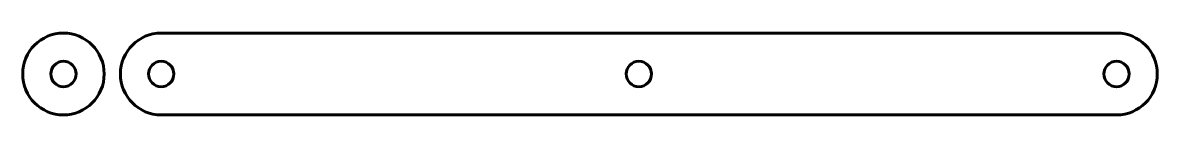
# Model space of a CAD drawing. Header units: millimetres. Extents: x -7 to 195, y -7 to 7.
import ezdxf

# ---------------------------------------------------------------- set-up
doc = ezdxf.new("R2010")
doc.units = ezdxf.units.MM
doc.linetypes.add('K5LT_BASIC', pattern=[0])

msp = doc.modelspace()

# ---------------------------------------------------------------- linework, layer by layer
at = {"color": 150, "linetype": 'K5LT_BASIC', "lineweight": 60, "true_color": 0x0080ff}
for p, q in [((17.39375, 7.25), (187.39375, 7.25)), ((187.39375, -7.25), (17.39375, -7.25))]:
    msp.add_line(p, q, dxfattribs=at)
for centre, radius in [((0, 0), 7.25), ((0, 0), 2.25), ((17.39375, 0), 2.25), ((102.39375, 0), 2.25), ((187.39375, 0), 2.25)]:
    msp.add_circle(centre, radius, dxfattribs=at)
for centre, start, end in [((17.39375, 0), 90, 270), ((187.39375, 0), 270, 90)]:
    msp.add_arc(centre, 7.25, start, end, dxfattribs=at)

doc.saveas('drawing.dxf')
